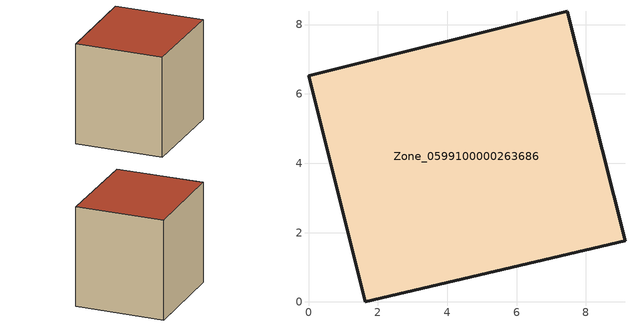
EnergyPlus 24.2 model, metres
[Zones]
Zone_0599100000263686
 floor ground (C_G): 0,6.52 7.46,8.39 9.13,1.76 1.64,0 z0
 wall outside (C_F): 9.13,1.76 7.46,8.39 0,6.52 1.64,0 9.13,1.76 z0:7.78
 roof outside (C_R): 7.46,8.39 0,6.52 1.64,0 9.13,1.76 z7.78
[BUILDING]
Pand.0599100000263686: North Axis=0; Terrain=City; Loads Convergence Tolerance Value=0.04; Temperature Convergence Tolerance Value=0.4; Solar Distribution=FullExterior; Maximum Number of Warmup Days=25; Minimum Number of Warmup Days=1
[Site:Location]
Rotterdam.The.Hague.AP_ZH_NLD Design_Conditions: Latitude=51.96; Longitude=4.45; Time Zone=1; Elevation=-4.5
[SITE:GROUNDTEMPERATURE:BUILDINGSURFACE]
18, 18, 18, 18, 18, 18, 18, 18, 18, 18, 18, 18
[MATERIAL] Thermal Absorptance=0.9; Solar Absorptance=0.7; Visible Absorptance=0.7
Name | Roughness | Thickness | Conductivity | Density | Specific Heat
G.TC.1965-1974 | MediumSmooth | 0.15 | 0.882353 | 540 | 1210
F.TC.1965-1974 | Rough | 0.3 | 0.697674 | 1920 | 840
R.TC.1965-1974 | MediumRough | 0.2 | 0.232558 | 1500 | 1000
[CONSTRUCTION]
C_G: G.TC.1965-1974
C_F: F.TC.1965-1974
C_R: R.TC.1965-1974
[ZONE]
Zone_0599100000263686: Type=1; Multiplier=1; Ceiling Height=Autocalculate; Volume=Autocalculate; Floor Area=autocalculate; Part of Total Floor Area=Yes
[ZONEINFILTRATION:DESIGNFLOWRATE]
Infil_Zone_0599100000263686: Zone or ZoneList or Space or SpaceList=Zone_0599100000263686; Schedule=AlwaysOn; Design Flow Rate Calculation Method=Flow/Area; Flow Rate per Floor Area=0.003; Constant Term Coefficient=1; Temperature Term Coefficient=0; Velocity Term Coefficient=0; Velocity Squared Term Coefficient=0
[HVACTEMPLATE:ZONE:IDEALLOADSAIRSYSTEM]
Zone_0599100000263686: Maximum Heating Supply Air Temperature=50; Minimum Cooling Supply Air Temperature=13; Maximum Heating Supply Air Humidity Ratio=0.0156; Minimum Cooling Supply Air Humidity Ratio=0.0077; Heating Limit=NoLimit; Cooling Limit=NoLimit; Dehumidification Control Type=ConstantSensibleHeatRatio; Cooling Sensible Heat Ratio=0.7; Dehumidification Setpoint=60; Humidification Control Type=None; Humidification Setpoint=30; Outdoor Air Method=None; Outdoor Air Flow Rate per Person=0.00944; Outdoor Air Flow Rate per Zone Floor Area=0; Outdoor Air Flow Rate per Zone=0; Demand Controlled Ventilation Type=None; Outdoor Air Economizer Type=NoEconomizer; Heat Recovery Type=None; Sensible Heat Recovery Effectiveness=0.7; Latent Heat Recovery Effectiveness=0.65
[ZONECONTROL:THERMOSTAT]
ThermostatControl_Zone_0599100000263686: Zone or ZoneList=Zone_0599100000263686; Control Type Schedule=DualSetpointControlType; Control 1=Thermostat_Zone_0599100000263686; Temperature Difference Between Cutout And Setpoint=0
[THERMOSTATSETPOINT:DUALSETPOINT]
Thermostat_Zone_0599100000263686: Heating Setpoint Temperature Schedule=HeatingSetpoint_Zone_0599100000263686; Cooling Setpoint Temperature Schedule=CoolingSetpoint_Zone_0599100000263686
[SCHEDULE:COMPACT]
HeatingSetpoint_Zone_0599100000263686: Through: 12/31, For: AllDays, Until: 24:00, 21
CoolingSetpoint_Zone_0599100000263686: Through: 12/31, For: AllDays, Until: 24:00, 24
DualSetpointControlType: Through: 12/31, For: AllDays, Until: 24:00, 4
AlwaysOn: Through: 12/31, For: AllDays, Until: 24:00, 1
